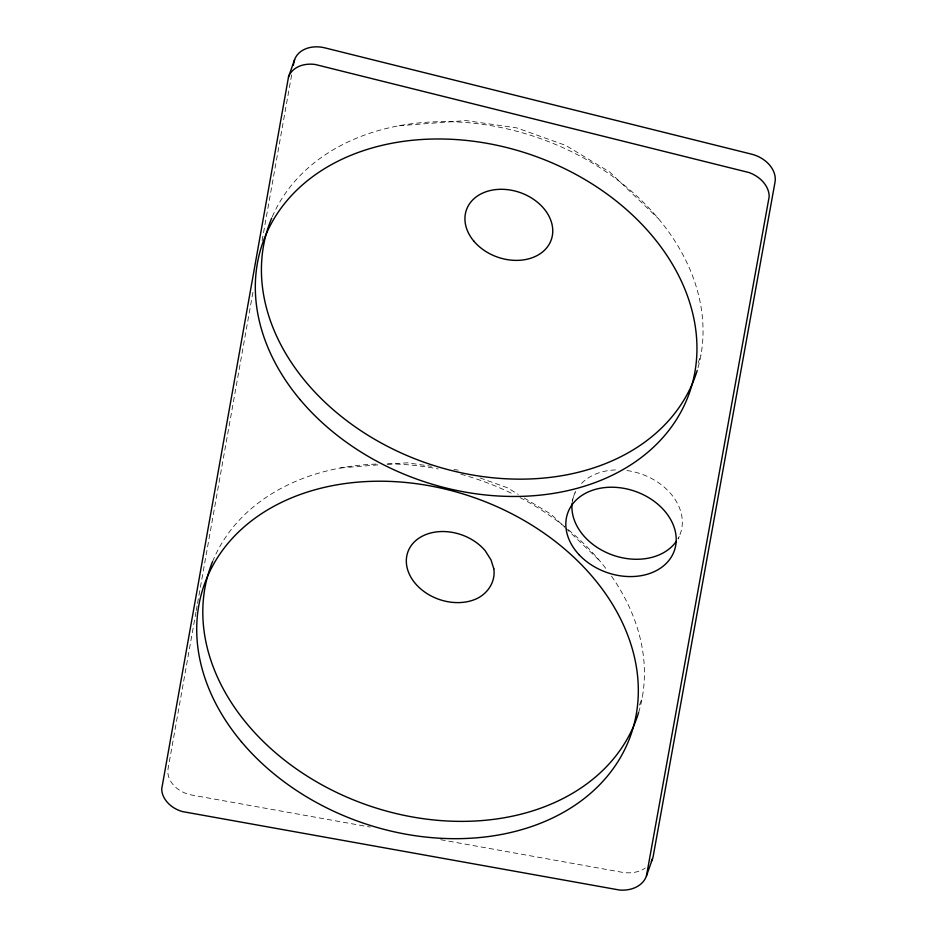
<?xml version="1.0" encoding="UTF-8"?>
<svg xmlns="http://www.w3.org/2000/svg" width="937" height="937" viewBox="0 0 937 937"><rect width="100%" height="100%" fill="white"/><g stroke="black" fill="none" stroke-linecap="round" stroke-linejoin="round"><path stroke-width="0.7" stroke-dasharray="4.68 3.51" d="M195.997 611.99L168.063 768.82A25.92 19.712 19.4 0 0 191.944 795.068L370.232 827.066M196.255 610.549L197.274 604.798M197.531 603.358L253.388 289.685M262.102 240.774L291.829 73.871M572.202 500.815L575.013 492.815M698.135 362.888L700.958 354.889M678.283 539.021L679.22 536.362M639.526 705.116L642.337 697.128M399.127 125.734L465.982 120.58L516.837 127.912L565.866 145.469L609.729 172.057L658.324 218.555M340.506 467.961L378.431 464.822M387.11 464.225L407.372 462.819L431.383 466.275M453.988 469.531L458.216 470.14M440.695 839.716L621.863 872.23A30.886 23.484 19.4 0 0 645.312 867.99M480.013 477.94L507.245 487.697L518.22 494.349M524.31 498.039L551.108 514.296L564.765 527.226M565.819 528.222L599.715 560.794M626.935 470.538A56.536 42.985 19.4 0 1 677.919 538.857M572.062 503.661A56.536 42.985 19.4 0 1 576.314 490.32M581.514 483.457A56.536 42.985 19.4 0 1 616.862 469.905M272.304 216.693A226.133 171.951 19.4 0 1 540.836 138.735A226.133 171.951 19.4 0 1 697.632 369.014M212.558 561.626A226.133 171.951 19.4 0 1 378.806 463.991M387.555 463.897A226.133 171.951 19.4 0 1 438.176 468.933M460.852 474.216A226.133 171.951 19.4 0 1 513.453 494.221M519.976 497.547A226.133 171.951 19.4 0 1 567.225 528.761M568.337 529.686A226.133 171.951 19.4 0 1 607.129 570.129M611.474 576.126A226.133 171.951 19.4 0 1 638.589 712.647"/><path stroke-width="1.41" d="M294.605 59.64L288.502 76.951L161.726 788.884A25.92 19.712 19.4 0 0 182.27 811.547L619.486 890.033A30.886 23.484 19.4 0 0 646.425 876.036L652.527 858.725M293.363 65.239L293.878 62.357A28.262 21.492 19.4 0 1 324.998 47.892L751.509 154.148A28.215 21.457 19.4 0 1 775.004 182.223L653.265 855.914A30.886 23.484 19.4 0 1 651.332 861.372M646.425 876.036L769.172 196.7A28.215 21.457 19.4 0 0 748.944 172.525L315.3 64.501A28.262 21.492 19.4 0 0 288.502 76.951M697.21 370.42A226.133 171.951 19.4 0 1 423.629 462.07A226.133 171.951 19.4 0 1 271.73 218.04M676.385 541.27A56.536 42.985 19.4 0 1 612.318 554.95A56.536 42.985 19.4 0 1 572.062 503.661M638.589 712.647A226.133 171.951 19.4 0 1 365.922 804.625A226.133 171.951 19.4 0 1 212.558 561.626M493.811 568.782C495.755 581.42 488.001 593.355 476.722 598.673A44.976 34.2 19.4 0 1 415.208 583.353A44.976 34.2 19.4 0 1 423.735 535.472A44.976 34.2 19.4 0 1 485.249 550.792L490.988 559.869L493.811 568.782M473.817 241.114A44.976 34.2 19.4 0 0 549.305 244.065A44.976 34.2 19.4 0 0 503.403 189.333A44.976 34.2 19.4 0 0 473.817 241.114M579.171 554.809A56.536 42.985 19.4 0 0 673.117 553.673A56.536 42.985 19.4 0 0 610.76 487.228A56.536 42.985 19.4 0 0 579.171 554.809M300.039 399.56A226.133 171.951 19.4 0 0 679.559 414.412A226.133 171.951 19.4 0 0 448.811 139.18A226.133 171.951 19.4 0 0 300.039 399.56M241.43 741.788A226.133 171.951 19.4 0 0 620.938 756.639A226.133 171.951 19.4 0 0 390.19 481.419A226.133 171.951 19.4 0 0 241.43 741.788"/></g></svg>
